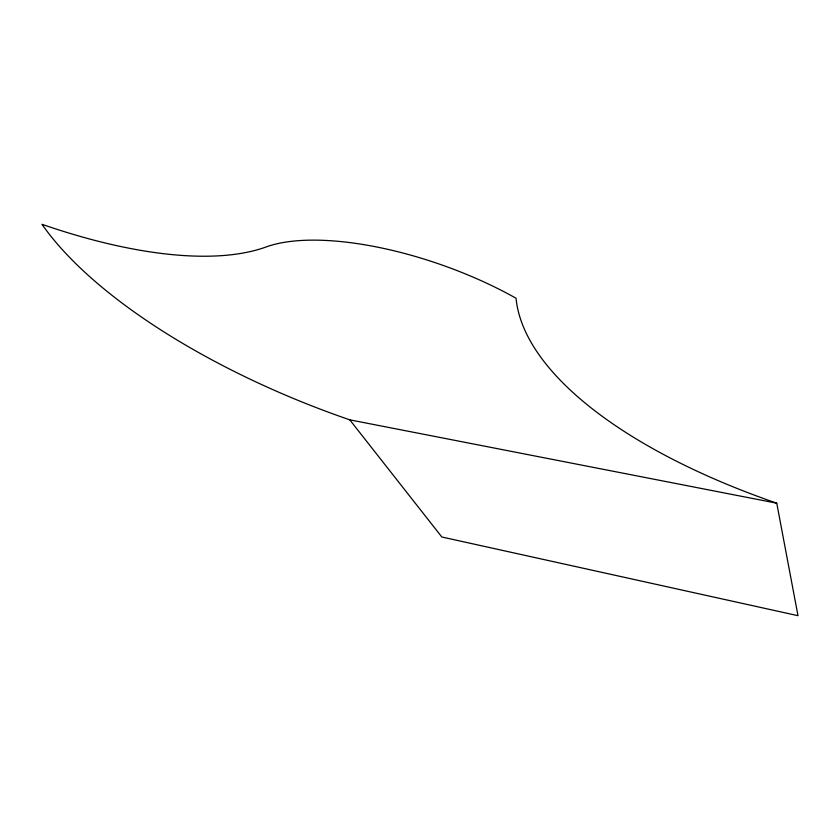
<?xml version="1.0" encoding="UTF-8"?>
<svg xmlns="http://www.w3.org/2000/svg" width="840" height="840" viewBox="0 0 840 840"><rect width="100%" height="100%" fill="white"/><g stroke="black" fill="none" stroke-linecap="round" stroke-linejoin="round"><path stroke-width="1.26" d="M349.766 419.843L776.748 503.181L798 615.688L441.84 537.002L349.766 419.843A381.171 149.688 20.5 0 1 42 224.311A367.29 144.805 28.2 0 0 266.091 246.971A189.787 71.085 19.5 0 1 516.033 298.242A459.68 191.216 10 0 0 776.748 503.181"/></g></svg>
